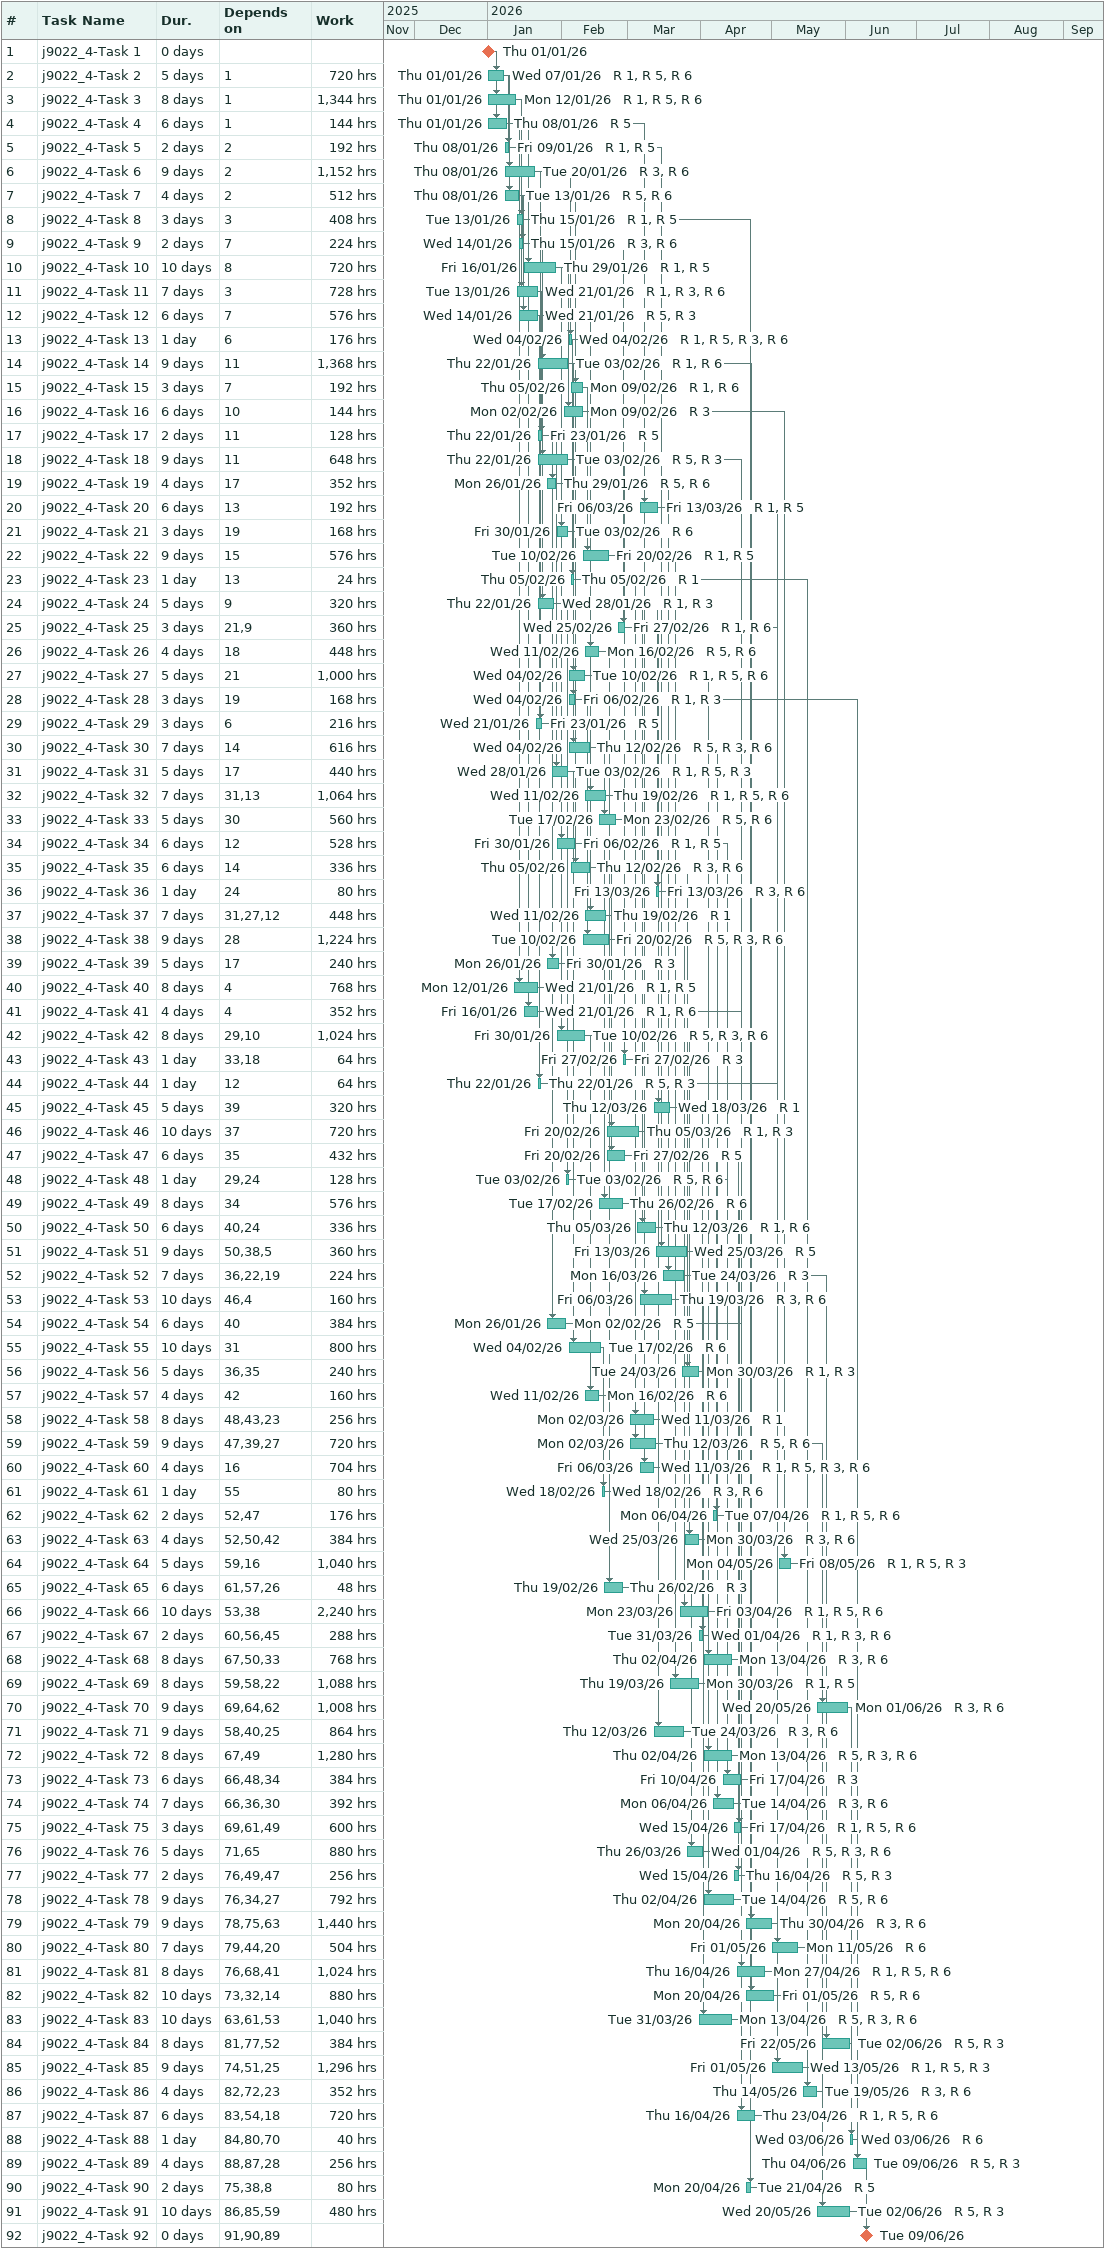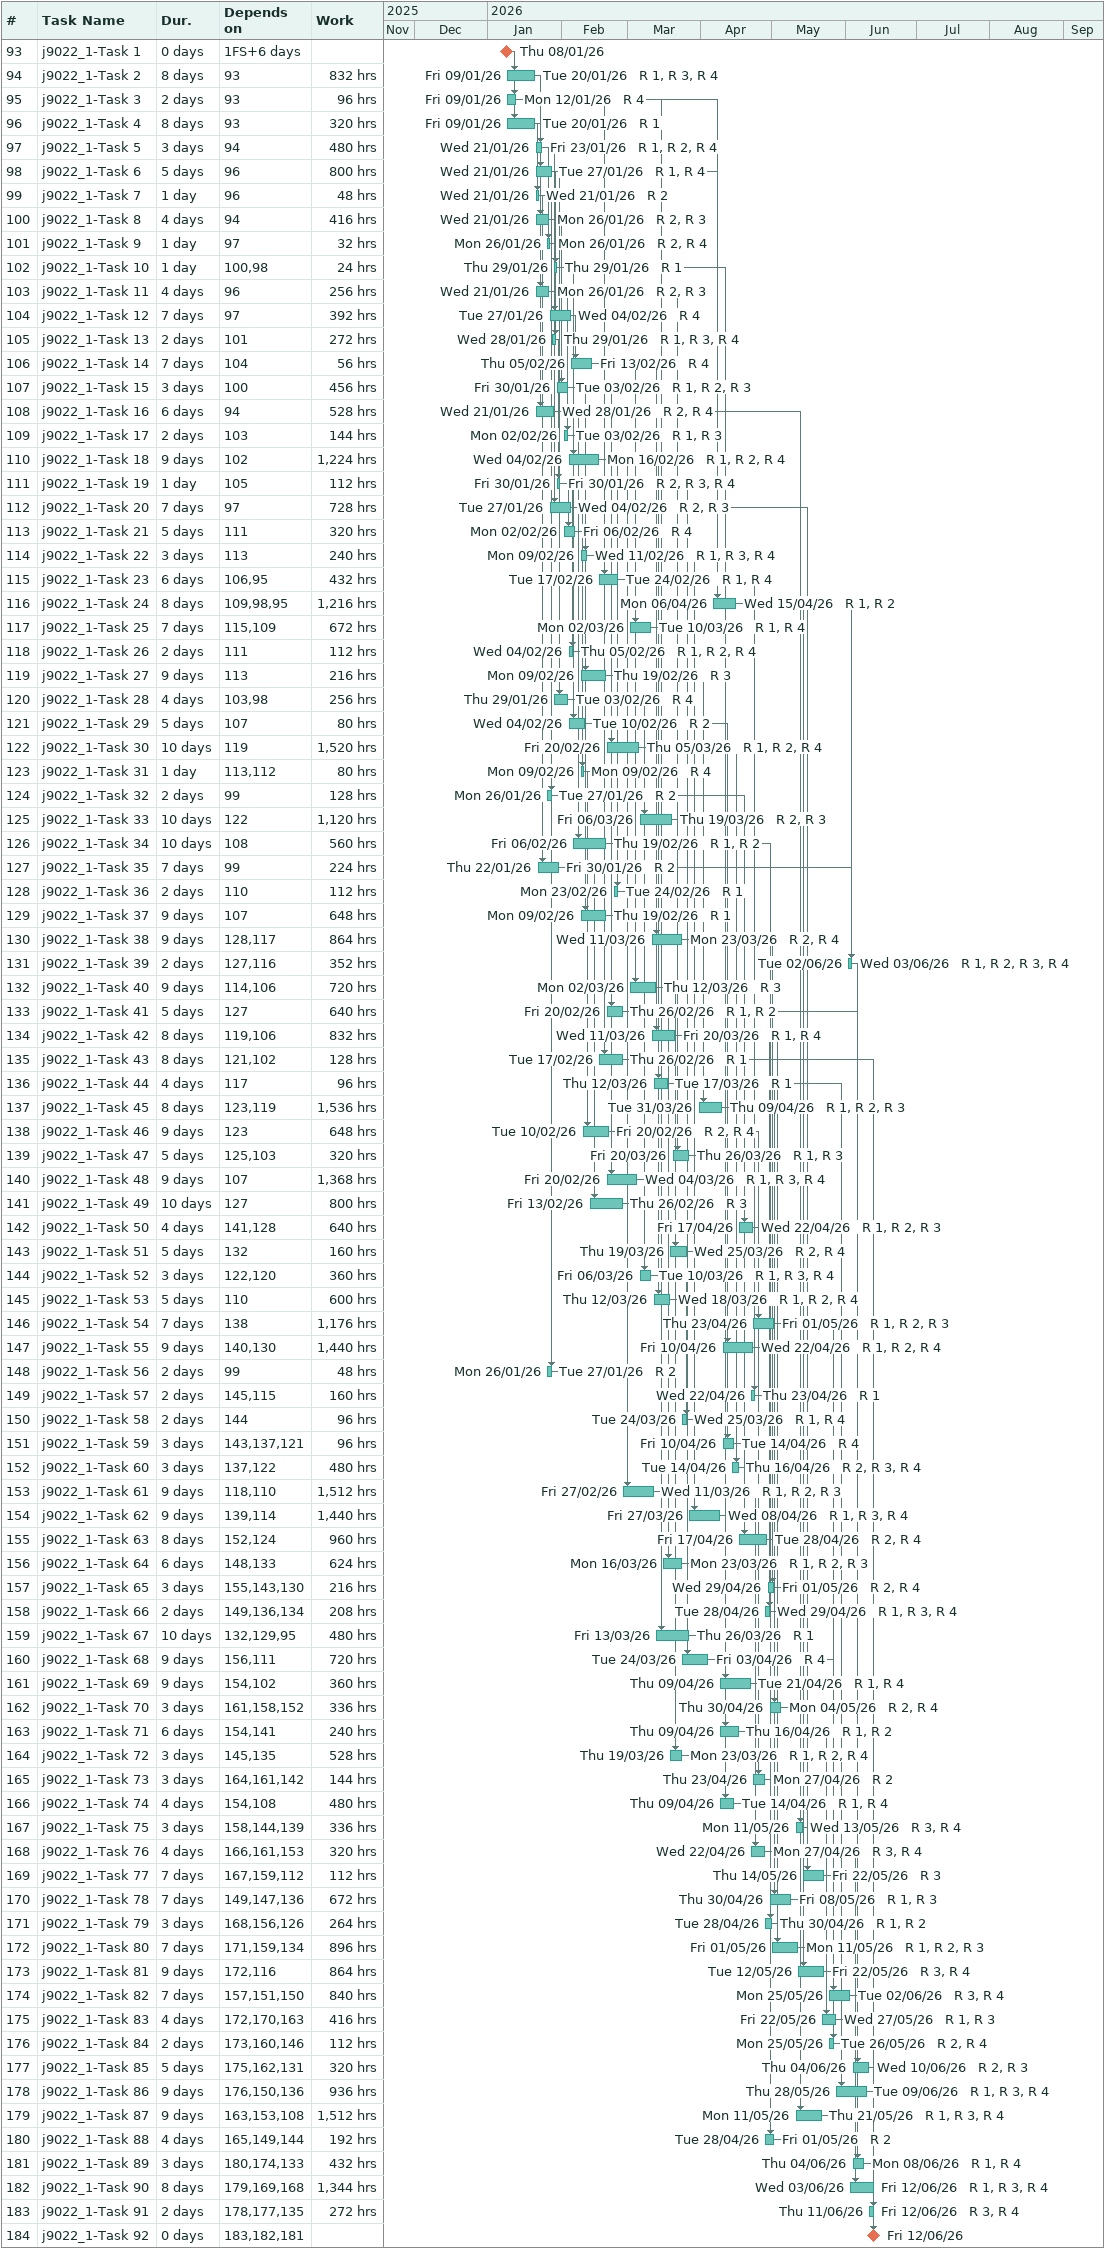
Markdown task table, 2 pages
| ID | Task | Duration | Start | Finish | Predecessors | Resources | Work (h) |
|---|---|---|---|---|---|---|---|
| 1 | j9022_4-Task 1 | 0d | 2026-01-01 | 2026-01-01 |  |  |  |
| 2 | j9022_4-Task 2 | 5d | 2026-01-01 | 2026-01-07 | 1 | R 1, R 5, R 6 | 720 |
| 3 | j9022_4-Task 3 | 8d | 2026-01-01 | 2026-01-12 | 1 | R 1, R 5, R 6 | 1344 |
| 4 | j9022_4-Task 4 | 6d | 2026-01-01 | 2026-01-08 | 1 | R 5 | 144 |
| 5 | j9022_4-Task 5 | 2d | 2026-01-08 | 2026-01-09 | 2 | R 1, R 5 | 192 |
| 6 | j9022_4-Task 6 | 9d | 2026-01-08 | 2026-01-20 | 2 | R 3, R 6 | 1152 |
| 7 | j9022_4-Task 7 | 4d | 2026-01-08 | 2026-01-13 | 2 | R 5, R 6 | 512 |
| 8 | j9022_4-Task 8 | 3d | 2026-01-13 | 2026-01-15 | 3 | R 1, R 5 | 408 |
| 9 | j9022_4-Task 9 | 2d | 2026-01-14 | 2026-01-15 | 7 | R 3, R 6 | 224 |
| 10 | j9022_4-Task 10 | 10d | 2026-01-16 | 2026-01-29 | 8 | R 1, R 5 | 720 |
| 11 | j9022_4-Task 11 | 7d | 2026-01-13 | 2026-01-21 | 3 | R 1, R 3, R 6 | 728 |
| 12 | j9022_4-Task 12 | 6d | 2026-01-14 | 2026-01-21 | 7 | R 5, R 3 | 576 |
| 13 | j9022_4-Task 13 | 1d | 2026-02-04 | 2026-02-04 | 6 | R 1, R 5, R 3, R 6 | 176 |
| 14 | j9022_4-Task 14 | 9d | 2026-01-22 | 2026-02-03 | 11 | R 1, R 6 | 1368 |
| 15 | j9022_4-Task 15 | 3d | 2026-02-05 | 2026-02-09 | 7 | R 1, R 6 | 192 |
| 16 | j9022_4-Task 16 | 6d | 2026-02-02 | 2026-02-09 | 10 | R 3 | 144 |
| 17 | j9022_4-Task 17 | 2d | 2026-01-22 | 2026-01-23 | 11 | R 5 | 128 |
| 18 | j9022_4-Task 18 | 9d | 2026-01-22 | 2026-02-03 | 11 | R 5, R 3 | 648 |
| 19 | j9022_4-Task 19 | 4d | 2026-01-26 | 2026-01-29 | 17 | R 5, R 6 | 352 |
| 20 | j9022_4-Task 20 | 6d | 2026-03-06 | 2026-03-13 | 13 | R 1, R 5 | 192 |
| 21 | j9022_4-Task 21 | 3d | 2026-01-30 | 2026-02-03 | 19 | R 6 | 168 |
| 22 | j9022_4-Task 22 | 9d | 2026-02-10 | 2026-02-20 | 15 | R 1, R 5 | 576 |
| 23 | j9022_4-Task 23 | 1d | 2026-02-05 | 2026-02-05 | 13 | R 1 | 24 |
| 24 | j9022_4-Task 24 | 5d | 2026-01-22 | 2026-01-28 | 9 | R 1, R 3 | 320 |
| 25 | j9022_4-Task 25 | 3d | 2026-02-25 | 2026-02-27 | 21, 9 | R 1, R 6 | 360 |
| 26 | j9022_4-Task 26 | 4d | 2026-02-11 | 2026-02-16 | 18 | R 5, R 6 | 448 |
| 27 | j9022_4-Task 27 | 5d | 2026-02-04 | 2026-02-10 | 21 | R 1, R 5, R 6 | 1000 |
| 28 | j9022_4-Task 28 | 3d | 2026-02-04 | 2026-02-06 | 19 | R 1, R 3 | 168 |
| 29 | j9022_4-Task 29 | 3d | 2026-01-21 | 2026-01-23 | 6 | R 5 | 216 |
| 30 | j9022_4-Task 30 | 7d | 2026-02-04 | 2026-02-12 | 14 | R 5, R 3, R 6 | 616 |
| 31 | j9022_4-Task 31 | 5d | 2026-01-28 | 2026-02-03 | 17 | R 1, R 5, R 3 | 440 |
| 32 | j9022_4-Task 32 | 7d | 2026-02-11 | 2026-02-19 | 31, 13 | R 1, R 5, R 6 | 1064 |
| 33 | j9022_4-Task 33 | 5d | 2026-02-17 | 2026-02-23 | 30 | R 5, R 6 | 560 |
| 34 | j9022_4-Task 34 | 6d | 2026-01-30 | 2026-02-06 | 12 | R 1, R 5 | 528 |
| 35 | j9022_4-Task 35 | 6d | 2026-02-05 | 2026-02-12 | 14 | R 3, R 6 | 336 |
| 36 | j9022_4-Task 36 | 1d | 2026-03-13 | 2026-03-13 | 24 | R 3, R 6 | 80 |
| 37 | j9022_4-Task 37 | 7d | 2026-02-11 | 2026-02-19 | 31, 27, 12 | R 1 | 448 |
| 38 | j9022_4-Task 38 | 9d | 2026-02-10 | 2026-02-20 | 28 | R 5, R 3, R 6 | 1224 |
| 39 | j9022_4-Task 39 | 5d | 2026-01-26 | 2026-01-30 | 17 | R 3 | 240 |
| 40 | j9022_4-Task 40 | 8d | 2026-01-12 | 2026-01-21 | 4 | R 1, R 5 | 768 |
| 41 | j9022_4-Task 41 | 4d | 2026-01-16 | 2026-01-21 | 4 | R 1, R 6 | 352 |
| 42 | j9022_4-Task 42 | 8d | 2026-01-30 | 2026-02-10 | 29, 10 | R 5, R 3, R 6 | 1024 |
| 43 | j9022_4-Task 43 | 1d | 2026-02-27 | 2026-02-27 | 33, 18 | R 3 | 64 |
| 44 | j9022_4-Task 44 | 1d | 2026-01-22 | 2026-01-22 | 12 | R 5, R 3 | 64 |
| 45 | j9022_4-Task 45 | 5d | 2026-03-12 | 2026-03-18 | 39 | R 1 | 320 |
| 46 | j9022_4-Task 46 | 10d | 2026-02-20 | 2026-03-05 | 37 | R 1, R 3 | 720 |
| 47 | j9022_4-Task 47 | 6d | 2026-02-20 | 2026-02-27 | 35 | R 5 | 432 |
| 48 | j9022_4-Task 48 | 1d | 2026-02-03 | 2026-02-03 | 29, 24 | R 5, R 6 | 128 |
| 49 | j9022_4-Task 49 | 8d | 2026-02-17 | 2026-02-26 | 34 | R 6 | 576 |
| 50 | j9022_4-Task 50 | 6d | 2026-03-05 | 2026-03-12 | 40, 24 | R 1, R 6 | 336 |
| 51 | j9022_4-Task 51 | 9d | 2026-03-13 | 2026-03-25 | 50, 38, 5 | R 5 | 360 |
| 52 | j9022_4-Task 52 | 7d | 2026-03-16 | 2026-03-24 | 36, 22, 19 | R 3 | 224 |
| 53 | j9022_4-Task 53 | 10d | 2026-03-06 | 2026-03-19 | 46, 4 | R 3, R 6 | 160 |
| 54 | j9022_4-Task 54 | 6d | 2026-01-26 | 2026-02-02 | 40 | R 5 | 384 |
| 55 | j9022_4-Task 55 | 10d | 2026-02-04 | 2026-02-17 | 31 | R 6 | 800 |
| 56 | j9022_4-Task 56 | 5d | 2026-03-24 | 2026-03-30 | 36, 35 | R 1, R 3 | 240 |
| 57 | j9022_4-Task 57 | 4d | 2026-02-11 | 2026-02-16 | 42 | R 6 | 160 |
| 58 | j9022_4-Task 58 | 8d | 2026-03-02 | 2026-03-11 | 48, 43, 23 | R 1 | 256 |
| 59 | j9022_4-Task 59 | 9d | 2026-03-02 | 2026-03-12 | 47, 39, 27 | R 5, R 6 | 720 |
| 60 | j9022_4-Task 60 | 4d | 2026-03-06 | 2026-03-11 | 16 | R 1, R 5, R 3, R 6 | 704 |
| 61 | j9022_4-Task 61 | 1d | 2026-02-18 | 2026-02-18 | 55 | R 3, R 6 | 80 |
| 62 | j9022_4-Task 62 | 2d | 2026-04-06 | 2026-04-07 | 52, 47 | R 1, R 5, R 6 | 176 |
| 63 | j9022_4-Task 63 | 4d | 2026-03-25 | 2026-03-30 | 52, 50, 42 | R 3, R 6 | 384 |
| 64 | j9022_4-Task 64 | 5d | 2026-05-04 | 2026-05-08 | 59, 16 | R 1, R 5, R 3 | 1040 |
| 65 | j9022_4-Task 65 | 6d | 2026-02-19 | 2026-02-26 | 61, 57, 26 | R 3 | 48 |
| 66 | j9022_4-Task 66 | 10d | 2026-03-23 | 2026-04-03 | 53, 38 | R 1, R 5, R 6 | 2240 |
| 67 | j9022_4-Task 67 | 2d | 2026-03-31 | 2026-04-01 | 60, 56, 45 | R 1, R 3, R 6 | 288 |
| 68 | j9022_4-Task 68 | 8d | 2026-04-02 | 2026-04-13 | 67, 50, 33 | R 3, R 6 | 768 |
| 69 | j9022_4-Task 69 | 8d | 2026-03-19 | 2026-03-30 | 59, 58, 22 | R 1, R 5 | 1088 |
| 70 | j9022_4-Task 70 | 9d | 2026-05-20 | 2026-06-01 | 69, 64, 62 | R 3, R 6 | 1008 |
| 71 | j9022_4-Task 71 | 9d | 2026-03-12 | 2026-03-24 | 58, 40, 25 | R 3, R 6 | 864 |
| 72 | j9022_4-Task 72 | 8d | 2026-04-02 | 2026-04-13 | 67, 49 | R 5, R 3, R 6 | 1280 |
| 73 | j9022_4-Task 73 | 6d | 2026-04-10 | 2026-04-17 | 66, 48, 34 | R 3 | 384 |
| 74 | j9022_4-Task 74 | 7d | 2026-04-06 | 2026-04-14 | 66, 36, 30 | R 3, R 6 | 392 |
| 75 | j9022_4-Task 75 | 3d | 2026-04-15 | 2026-04-17 | 69, 61, 49 | R 1, R 5, R 6 | 600 |
| 76 | j9022_4-Task 76 | 5d | 2026-03-26 | 2026-04-01 | 71, 65 | R 5, R 3, R 6 | 880 |
| 77 | j9022_4-Task 77 | 2d | 2026-04-15 | 2026-04-16 | 76, 49, 47 | R 5, R 3 | 256 |
| 78 | j9022_4-Task 78 | 9d | 2026-04-02 | 2026-04-14 | 76, 34, 27 | R 5, R 6 | 792 |
| 79 | j9022_4-Task 79 | 9d | 2026-04-20 | 2026-04-30 | 78, 75, 63 | R 3, R 6 | 1440 |
| 80 | j9022_4-Task 80 | 7d | 2026-05-01 | 2026-05-11 | 79, 44, 20 | R 6 | 504 |
| 81 | j9022_4-Task 81 | 8d | 2026-04-16 | 2026-04-27 | 76, 68, 41 | R 1, R 5, R 6 | 1024 |
| 82 | j9022_4-Task 82 | 10d | 2026-04-20 | 2026-05-01 | 73, 32, 14 | R 5, R 6 | 880 |
| 83 | j9022_4-Task 83 | 10d | 2026-03-31 | 2026-04-13 | 63, 61, 53 | R 5, R 3, R 6 | 1040 |
| 84 | j9022_4-Task 84 | 8d | 2026-05-22 | 2026-06-02 | 81, 77, 52 | R 5, R 3 | 384 |
| 85 | j9022_4-Task 85 | 9d | 2026-05-01 | 2026-05-13 | 74, 51, 25 | R 1, R 5, R 3 | 1296 |
| 86 | j9022_4-Task 86 | 4d | 2026-05-14 | 2026-05-19 | 82, 72, 23 | R 3, R 6 | 352 |
| 87 | j9022_4-Task 87 | 6d | 2026-04-16 | 2026-04-23 | 83, 54, 18 | R 1, R 5, R 6 | 720 |
| 88 | j9022_4-Task 88 | 1d | 2026-06-03 | 2026-06-03 | 84, 80, 70 | R 6 | 40 |
| 89 | j9022_4-Task 89 | 4d | 2026-06-04 | 2026-06-09 | 88, 87, 28 | R 5, R 3 | 256 |
| 90 | j9022_4-Task 90 | 2d | 2026-04-20 | 2026-04-21 | 75, 38, 8 | R 5 | 80 |
| 91 | j9022_4-Task 91 | 10d | 2026-05-20 | 2026-06-02 | 86, 85, 59 | R 5, R 3 | 480 |
| 92 | j9022_4-Task 92 | 0d | 2026-06-09 | 2026-06-09 | 91, 90, 89 |  |  |
| 93 | j9022_1-Task 1 | 0d | 2026-01-08 | 2026-01-08 | 1FS+6d |  |  |
| 94 | j9022_1-Task 2 | 8d | 2026-01-09 | 2026-01-20 | 93 | R 1, R 3, R 4 | 832 |
| 95 | j9022_1-Task 3 | 2d | 2026-01-09 | 2026-01-12 | 93 | R 4 | 96 |
| 96 | j9022_1-Task 4 | 8d | 2026-01-09 | 2026-01-20 | 93 | R 1 | 320 |
| 97 | j9022_1-Task 5 | 3d | 2026-01-21 | 2026-01-23 | 94 | R 1, R 2, R 4 | 480 |
| 98 | j9022_1-Task 6 | 5d | 2026-01-21 | 2026-01-27 | 96 | R 1, R 4 | 800 |
| 99 | j9022_1-Task 7 | 1d | 2026-01-21 | 2026-01-21 | 96 | R 2 | 48 |
| 100 | j9022_1-Task 8 | 4d | 2026-01-21 | 2026-01-26 | 94 | R 2, R 3 | 416 |
| 101 | j9022_1-Task 9 | 1d | 2026-01-26 | 2026-01-26 | 97 | R 2, R 4 | 32 |
| 102 | j9022_1-Task 10 | 1d | 2026-01-29 | 2026-01-29 | 100, 98 | R 1 | 24 |
| 103 | j9022_1-Task 11 | 4d | 2026-01-21 | 2026-01-26 | 96 | R 2, R 3 | 256 |
| 104 | j9022_1-Task 12 | 7d | 2026-01-27 | 2026-02-04 | 97 | R 4 | 392 |
| 105 | j9022_1-Task 13 | 2d | 2026-01-28 | 2026-01-29 | 101 | R 1, R 3, R 4 | 272 |
| 106 | j9022_1-Task 14 | 7d | 2026-02-05 | 2026-02-13 | 104 | R 4 | 56 |
| 107 | j9022_1-Task 15 | 3d | 2026-01-30 | 2026-02-03 | 100 | R 1, R 2, R 3 | 456 |
| 108 | j9022_1-Task 16 | 6d | 2026-01-21 | 2026-01-28 | 94 | R 2, R 4 | 528 |
| 109 | j9022_1-Task 17 | 2d | 2026-02-02 | 2026-02-03 | 103 | R 1, R 3 | 144 |
| 110 | j9022_1-Task 18 | 9d | 2026-02-04 | 2026-02-16 | 102 | R 1, R 2, R 4 | 1224 |
| 111 | j9022_1-Task 19 | 1d | 2026-01-30 | 2026-01-30 | 105 | R 2, R 3, R 4 | 112 |
| 112 | j9022_1-Task 20 | 7d | 2026-01-27 | 2026-02-04 | 97 | R 2, R 3 | 728 |
| 113 | j9022_1-Task 21 | 5d | 2026-02-02 | 2026-02-06 | 111 | R 4 | 320 |
| 114 | j9022_1-Task 22 | 3d | 2026-02-09 | 2026-02-11 | 113 | R 1, R 3, R 4 | 240 |
| 115 | j9022_1-Task 23 | 6d | 2026-02-17 | 2026-02-24 | 106, 95 | R 1, R 4 | 432 |
| 116 | j9022_1-Task 24 | 8d | 2026-04-06 | 2026-04-15 | 109, 98, 95 | R 1, R 2 | 1216 |
| 117 | j9022_1-Task 25 | 7d | 2026-03-02 | 2026-03-10 | 115, 109 | R 1, R 4 | 672 |
| 118 | j9022_1-Task 26 | 2d | 2026-02-04 | 2026-02-05 | 111 | R 1, R 2, R 4 | 112 |
| 119 | j9022_1-Task 27 | 9d | 2026-02-09 | 2026-02-19 | 113 | R 3 | 216 |
| 120 | j9022_1-Task 28 | 4d | 2026-01-29 | 2026-02-03 | 103, 98 | R 4 | 256 |
| 121 | j9022_1-Task 29 | 5d | 2026-02-04 | 2026-02-10 | 107 | R 2 | 80 |
| 122 | j9022_1-Task 30 | 10d | 2026-02-20 | 2026-03-05 | 119 | R 1, R 2, R 4 | 1520 |
| 123 | j9022_1-Task 31 | 1d | 2026-02-09 | 2026-02-09 | 113, 112 | R 4 | 80 |
| 124 | j9022_1-Task 32 | 2d | 2026-01-26 | 2026-01-27 | 99 | R 2 | 128 |
| 125 | j9022_1-Task 33 | 10d | 2026-03-06 | 2026-03-19 | 122 | R 2, R 3 | 1120 |
| 126 | j9022_1-Task 34 | 10d | 2026-02-06 | 2026-02-19 | 108 | R 1, R 2 | 560 |
| 127 | j9022_1-Task 35 | 7d | 2026-01-22 | 2026-01-30 | 99 | R 2 | 224 |
| 128 | j9022_1-Task 36 | 2d | 2026-02-23 | 2026-02-24 | 110 | R 1 | 112 |
| 129 | j9022_1-Task 37 | 9d | 2026-02-09 | 2026-02-19 | 107 | R 1 | 648 |
| 130 | j9022_1-Task 38 | 9d | 2026-03-11 | 2026-03-23 | 128, 117 | R 2, R 4 | 864 |
| 131 | j9022_1-Task 39 | 2d | 2026-06-02 | 2026-06-03 | 127, 116 | R 1, R 2, R 3, R 4 | 352 |
| 132 | j9022_1-Task 40 | 9d | 2026-03-02 | 2026-03-12 | 114, 106 | R 3 | 720 |
| 133 | j9022_1-Task 41 | 5d | 2026-02-20 | 2026-02-26 | 127 | R 1, R 2 | 640 |
| 134 | j9022_1-Task 42 | 8d | 2026-03-11 | 2026-03-20 | 119, 106 | R 1, R 4 | 832 |
| 135 | j9022_1-Task 43 | 8d | 2026-02-17 | 2026-02-26 | 121, 102 | R 1 | 128 |
| 136 | j9022_1-Task 44 | 4d | 2026-03-12 | 2026-03-17 | 117 | R 1 | 96 |
| 137 | j9022_1-Task 45 | 8d | 2026-03-31 | 2026-04-09 | 123, 119 | R 1, R 2, R 3 | 1536 |
| 138 | j9022_1-Task 46 | 9d | 2026-02-10 | 2026-02-20 | 123 | R 2, R 4 | 648 |
| 139 | j9022_1-Task 47 | 5d | 2026-03-20 | 2026-03-26 | 125, 103 | R 1, R 3 | 320 |
| 140 | j9022_1-Task 48 | 9d | 2026-02-20 | 2026-03-04 | 107 | R 1, R 3, R 4 | 1368 |
| 141 | j9022_1-Task 49 | 10d | 2026-02-13 | 2026-02-26 | 127 | R 3 | 800 |
| 142 | j9022_1-Task 50 | 4d | 2026-04-17 | 2026-04-22 | 141, 128 | R 1, R 2, R 3 | 640 |
| 143 | j9022_1-Task 51 | 5d | 2026-03-19 | 2026-03-25 | 132 | R 2, R 4 | 160 |
| 144 | j9022_1-Task 52 | 3d | 2026-03-06 | 2026-03-10 | 122, 120 | R 1, R 3, R 4 | 360 |
| 145 | j9022_1-Task 53 | 5d | 2026-03-12 | 2026-03-18 | 110 | R 1, R 2, R 4 | 600 |
| 146 | j9022_1-Task 54 | 7d | 2026-04-23 | 2026-05-01 | 138 | R 1, R 2, R 3 | 1176 |
| 147 | j9022_1-Task 55 | 9d | 2026-04-10 | 2026-04-22 | 140, 130 | R 1, R 2, R 4 | 1440 |
| 148 | j9022_1-Task 56 | 2d | 2026-01-26 | 2026-01-27 | 99 | R 2 | 48 |
| 149 | j9022_1-Task 57 | 2d | 2026-04-22 | 2026-04-23 | 145, 115 | R 1 | 160 |
| 150 | j9022_1-Task 58 | 2d | 2026-03-24 | 2026-03-25 | 144 | R 1, R 4 | 96 |
| 151 | j9022_1-Task 59 | 3d | 2026-04-10 | 2026-04-14 | 143, 137, 121 | R 4 | 96 |
| 152 | j9022_1-Task 60 | 3d | 2026-04-14 | 2026-04-16 | 137, 122 | R 2, R 3, R 4 | 480 |
| 153 | j9022_1-Task 61 | 9d | 2026-02-27 | 2026-03-11 | 118, 110 | R 1, R 2, R 3 | 1512 |
| 154 | j9022_1-Task 62 | 9d | 2026-03-27 | 2026-04-08 | 139, 114 | R 1, R 3, R 4 | 1440 |
| 155 | j9022_1-Task 63 | 8d | 2026-04-17 | 2026-04-28 | 152, 124 | R 2, R 4 | 960 |
| 156 | j9022_1-Task 64 | 6d | 2026-03-16 | 2026-03-23 | 148, 133 | R 1, R 2, R 3 | 624 |
| 157 | j9022_1-Task 65 | 3d | 2026-04-29 | 2026-05-01 | 155, 143, 130 | R 2, R 4 | 216 |
| 158 | j9022_1-Task 66 | 2d | 2026-04-28 | 2026-04-29 | 149, 136, 134 | R 1, R 3, R 4 | 208 |
| 159 | j9022_1-Task 67 | 10d | 2026-03-13 | 2026-03-26 | 132, 129, 95 | R 1 | 480 |
| 160 | j9022_1-Task 68 | 9d | 2026-03-24 | 2026-04-03 | 156, 111 | R 4 | 720 |
| 161 | j9022_1-Task 69 | 9d | 2026-04-09 | 2026-04-21 | 154, 102 | R 1, R 4 | 360 |
| 162 | j9022_1-Task 70 | 3d | 2026-04-30 | 2026-05-04 | 161, 158, 152 | R 2, R 4 | 336 |
| 163 | j9022_1-Task 71 | 6d | 2026-04-09 | 2026-04-16 | 154, 141 | R 1, R 2 | 240 |
| 164 | j9022_1-Task 72 | 3d | 2026-03-19 | 2026-03-23 | 145, 135 | R 1, R 2, R 4 | 528 |
| 165 | j9022_1-Task 73 | 3d | 2026-04-23 | 2026-04-27 | 164, 161, 142 | R 2 | 144 |
| 166 | j9022_1-Task 74 | 4d | 2026-04-09 | 2026-04-14 | 154, 108 | R 1, R 4 | 480 |
| 167 | j9022_1-Task 75 | 3d | 2026-05-11 | 2026-05-13 | 158, 144, 139 | R 3, R 4 | 336 |
| 168 | j9022_1-Task 76 | 4d | 2026-04-22 | 2026-04-27 | 166, 161, 153 | R 3, R 4 | 320 |
| 169 | j9022_1-Task 77 | 7d | 2026-05-14 | 2026-05-22 | 167, 159, 112 | R 3 | 112 |
| 170 | j9022_1-Task 78 | 7d | 2026-04-30 | 2026-05-08 | 149, 147, 136 | R 1, R 3 | 672 |
| 171 | j9022_1-Task 79 | 3d | 2026-04-28 | 2026-04-30 | 168, 156, 126 | R 1, R 2 | 264 |
| 172 | j9022_1-Task 80 | 7d | 2026-05-01 | 2026-05-11 | 171, 159, 134 | R 1, R 2, R 3 | 896 |
| 173 | j9022_1-Task 81 | 9d | 2026-05-12 | 2026-05-22 | 172, 116 | R 3, R 4 | 864 |
| 174 | j9022_1-Task 82 | 7d | 2026-05-25 | 2026-06-02 | 157, 151, 150 | R 3, R 4 | 840 |
| 175 | j9022_1-Task 83 | 4d | 2026-05-22 | 2026-05-27 | 172, 170, 163 | R 1, R 3 | 416 |
| 176 | j9022_1-Task 84 | 2d | 2026-05-25 | 2026-05-26 | 173, 160, 146 | R 2, R 4 | 112 |
| 177 | j9022_1-Task 85 | 5d | 2026-06-04 | 2026-06-10 | 175, 162, 131 | R 2, R 3 | 320 |
| 178 | j9022_1-Task 86 | 9d | 2026-05-28 | 2026-06-09 | 176, 150, 136 | R 1, R 3, R 4 | 936 |
| 179 | j9022_1-Task 87 | 9d | 2026-05-11 | 2026-05-21 | 163, 153, 108 | R 1, R 3, R 4 | 1512 |
| 180 | j9022_1-Task 88 | 4d | 2026-04-28 | 2026-05-01 | 165, 149, 144 | R 2 | 192 |
| 181 | j9022_1-Task 89 | 3d | 2026-06-04 | 2026-06-08 | 180, 174, 133 | R 1, R 4 | 432 |
| 182 | j9022_1-Task 90 | 8d | 2026-06-03 | 2026-06-12 | 179, 169, 168 | R 1, R 3, R 4 | 1344 |
| 183 | j9022_1-Task 91 | 2d | 2026-06-11 | 2026-06-12 | 178, 177, 135 | R 3, R 4 | 272 |
| 184 | j9022_1-Task 92 | 0d | 2026-06-12 | 2026-06-12 | 183, 182, 181 |  |  |
